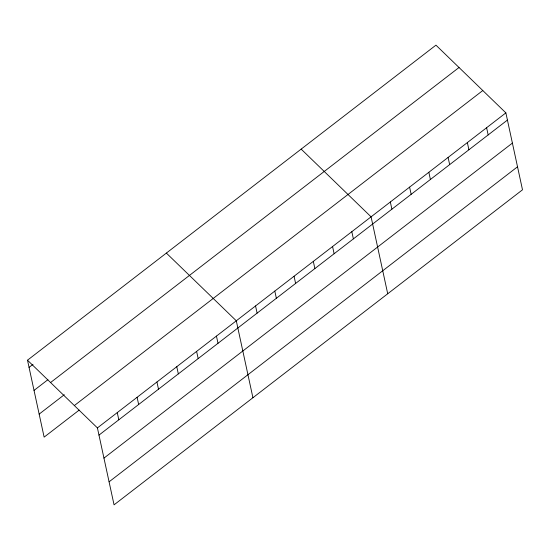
<?xml version="1.0" encoding="UTF-8"?>
<svg xmlns="http://www.w3.org/2000/svg" width="550" height="550" viewBox="0 0 550 550"><rect width="100%" height="100%" fill="white"/><g stroke="black" fill="none" stroke-linecap="round" stroke-linejoin="round"><path stroke-width="0.82" d="M27.5 360.195L435.944 45.155L505.869 112.874L522.5 189.805L114.056 504.845L97.419 427.907L27.5 360.195L44.131 437.126L79.179 410.094M29.054 367.386L33.021 364.327M34.031 390.404L47.919 379.692M50.573 382.539L459.016 67.506M39.16 414.109L64.288 394.728M74.346 405.563L482.79 90.53M97.419 427.907L505.869 112.874M98.979 435.105L507.423 120.072M103.95 458.116L512.401 143.083M109.079 481.828L517.523 166.794M301.159 149.119L371.078 216.837L387.716 293.769M166.368 253.083L236.294 320.794L252.924 397.732M486.612 127.724L488.166 134.922M467.356 142.581L468.909 149.772M448.099 157.431L449.659 164.622M428.842 172.281L430.402 179.479M409.592 187.131L411.146 194.329M390.335 201.981L391.889 209.179M351.821 231.688L353.382 238.886M332.571 246.538L334.125 253.736M313.314 261.387L314.868 268.586M294.058 276.244L295.611 283.436M274.801 291.094L276.361 298.293M255.551 305.944L257.104 313.143M216.452 336.098L218.006 343.296M196.611 351.402L198.172 358.593M176.777 366.699L178.331 373.897M156.936 382.002L158.496 389.201M137.101 397.306L138.655 404.498M117.26 412.61L118.814 419.801"/></g></svg>
